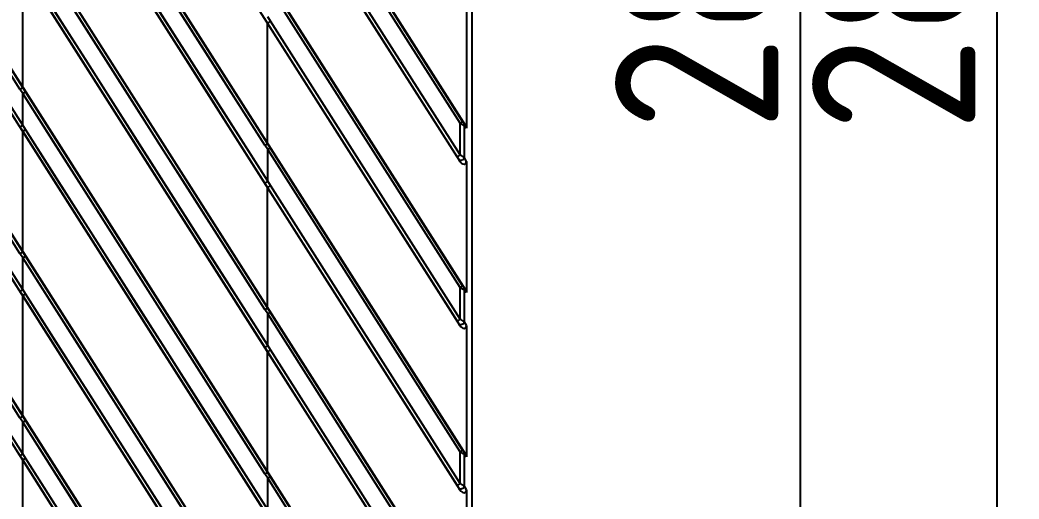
# Model space of a CAD drawing. Header units: millimetres. Extents: x 1409 to 26878, y 589 to 5187.
# Drawn here: x 3114.4 to 3206.1, y 1342.2 to 1386.1 of the extents above; entities that cross this region are included whole.
import ezdxf

# ---------------------------------------------------------------- set-up
doc = ezdxf.new("R2010")
doc.units = ezdxf.units.MM
doc.layers.add('细实线', color=7, linetype='Continuous', lineweight=18)
doc.styles.add('工程字', font='gbenor.shx', dxfattribs={"bigfont": 'gbcbig.shx'})
doc.dimstyles.new('ISO-200', dxfattribs={"dimtxt": 15, "dimasz": 5, "dimexe": 2, "dimexo": 1, "dimgap": 2, "dimtad": 1, "dimdsep": 46, "dimtxsty": '工程字', "dimcen": 2.5, "dimclrd": 3, "dimclre": 3, "dimclrt": 6, "dimadec": 0, "dimazin": 0, "dimtfac": 1, "dimtmove": 0, "dimatfit": 3, "dimfxl": 1, "dimarcsym": 0})

# ---------------------------------------------------------------- blocks, each defined once
blk = doc.blocks.new('*D137')
at = {"layer": 'Defpoints', "color": 0, "transparency": 16777216}
for p in [(3139.384, 1537.3), (3139.384, 1254.8), (3186.042, 1254.8)]:
    blk.add_point(p, dxfattribs=at)
at = {"layer": '细实线', "color": 3, "lineweight": -2, "transparency": 16777216}
for p, q in [((3140.384, 1537.3), (3188.042, 1537.3)), ((3186.042, 1532.3), (3186.042, 1259.8)), ((3140.384, 1254.8), (3188.042, 1254.8))]:
    blk.add_line(p, q, dxfattribs=at)
at = {"layer": '细实线', "color": 3, "transparency": 16777216}
for points in [[(3185.209, 1532.3), (3186.876, 1532.3), (3186.042, 1537.3)], [(3185.209, 1259.8), (3186.876, 1259.8), (3186.042, 1254.8)]]:
    blk.add_solid(points, dxfattribs=at)
at = {"layer": '细实线', "color": 6, "lineweight": 5, "transparency": 16777216, "insert": (3176.542, 1396.05), "char_height": 15, "attachment_point": 5, "rotation": 90, "style": '工程字'}
blk.add_mtext('282.5', dxfattribs=at)
blk = doc.blocks.new('*D138')
at = {"layer": 'Defpoints', "color": 0, "transparency": 16777216}
for p in [(3120.884, 1539.8), (3204.14, 1539.8), (3120.884, 1252.3)]:
    blk.add_point(p, dxfattribs=at)
at = {"layer": '细实线', "color": 3, "lineweight": -2, "transparency": 16777216}
for p, q in [((3121.884, 1539.8), (3206.14, 1539.8)), ((3204.14, 1257.3), (3204.14, 1534.8)), ((3121.884, 1252.3), (3206.14, 1252.3))]:
    blk.add_line(p, q, dxfattribs=at)
at = {"layer": '细实线', "color": 3, "transparency": 16777216}
for points in [[(3203.307, 1534.8), (3204.974, 1534.8), (3204.14, 1539.8)], [(3203.307, 1257.3), (3204.974, 1257.3), (3204.14, 1252.3)]]:
    blk.add_solid(points, dxfattribs=at)
at = {"layer": '细实线', "color": 6, "lineweight": 5, "transparency": 16777216, "insert": (3194.64, 1396.05), "char_height": 15, "attachment_point": 5, "rotation": 90, "style": '工程字'}
blk.add_mtext('287.5', dxfattribs=at)

msp = doc.modelspace()

# ---------------------------------------------------------------- linework, layer by layer
at = {"color": 7, "linetype": 'Continuous'}
for p, q in [((3155.8837, 1564.7998), (3155.8837, 1227.2998)), ((2975.703, 1563.7905), (3154.7795, 1282.6968)), ((2978.1005, 1564.1217), (3155.2993, 1285.9754)), ((2985.3071, 1563.7905), (3154.7795, 1297.7722)), ((2987.7046, 1564.1217), (3155.2993, 1301.0507)), ((2994.9112, 1563.7905), (3154.7795, 1312.8476)), ((2997.3087, 1564.1217), (3155.2993, 1316.1261)), ((3004.5153, 1563.7905), (3154.7795, 1327.923)), ((3006.9128, 1564.1217), (3155.2993, 1331.2015)), ((3014.1193, 1563.7905), (3154.7795, 1342.9983)), ((3016.5169, 1564.1217), (3155.2993, 1346.2769)), ((3023.7234, 1563.7905), (3154.7795, 1358.0737)), ((3026.121, 1564.1217), (3155.2993, 1361.3523)), ((3033.3275, 1563.7905), (3154.7795, 1373.1491)), ((3035.725, 1564.1217), (3155.2993, 1376.4277)), ((3114.3886, 1346.1345), (3001.4604, 1523.3963)), ((3114.6407, 1346.2951), (3001.7125, 1523.5568)), ((3114.3886, 1349.5992), (3003.6677, 1523.3963)), ((3114.6407, 1349.7598), (3003.9197, 1523.5568)), ((3114.3886, 1361.2099), (3011.0645, 1523.3963)), ((3114.6407, 1361.3705), (3011.3166, 1523.5568)), ((3114.3886, 1364.6746), (3013.2718, 1523.3963)), ((3114.6407, 1364.8351), (3013.5238, 1523.5568)), ((3114.3886, 1376.2853), (3020.6686, 1523.3963)), ((3114.6407, 1376.4459), (3020.9207, 1523.5568)), ((3114.3886, 1379.75), (3022.8759, 1523.3963)), ((3114.6407, 1379.9105), (3023.1279, 1523.5568)), ((3136.8869, 1374.6065), (3114.6407, 1409.5051)), ((3137.1245, 1374.7665), (3114.8928, 1409.6656)), ((3136.8709, 1371.1438), (3114.6407, 1406.0404)), ((3137.1376, 1371.305), (3114.8929, 1406.201)), ((3154.8066, 1376.6294), (3137.1376, 1404.3641)), ((3155.044, 1376.7894), (3137.375, 1404.5241)), ((3154.8066, 1373.721), (3137.3899, 1401.0596)), ((3154.5399, 1373.5598), (3137.1233, 1400.8984)), ((3136.8869, 1359.5311), (3114.6407, 1394.4297)), ((3137.1245, 1359.6911), (3114.8928, 1394.5903)), ((3136.8709, 1356.0684), (3114.6407, 1390.965)), ((3114.6407, 1379.9105), (3114.6407, 1390.965)), ((3137.1376, 1356.2296), (3114.8929, 1391.1256)), ((3154.8066, 1361.554), (3137.1376, 1389.2887)), ((3155.044, 1361.714), (3137.375, 1389.4487)), ((3155.3843, 1388.2091), (3155.3843, 1376.162)), ((3137.3899, 1385.9842), (3137.1376, 1386.3804)), ((3137.1233, 1385.8231), (3136.8709, 1386.2192)), ((3137.1126, 1385.8051), (3137.1233, 1385.8231)), ((3137.1126, 1374.8243), (3137.1126, 1385.8051)), ((3154.5399, 1358.4845), (3137.1233, 1385.8231)), ((3154.8066, 1358.6456), (3137.3899, 1385.9842)), ((3114.3886, 1379.75), (3114.6407, 1379.9105)), ((3114.6407, 1379.3543), (3114.3886, 1379.75)), ((3114.8928, 1379.5149), (3114.6407, 1379.9105)), ((3114.6407, 1379.3543), (3114.8928, 1379.5149)), ((3136.8869, 1344.4558), (3114.6407, 1379.3543)), ((3114.6407, 1376.4459), (3114.6407, 1379.3543)), ((3137.1245, 1344.6157), (3114.8928, 1379.5149)), ((3114.3886, 1376.2853), (3114.6407, 1376.4459)), ((3114.6407, 1375.8896), (3114.3886, 1376.2853)), ((3114.8929, 1376.0502), (3114.6407, 1376.4459)), ((3154.8066, 1373.721), (3154.8066, 1376.6294)), ((3155.2993, 1376.4277), (3155.2051, 1376.5509)), ((3155.3843, 1376.162), (3155.2093, 1376.3909)), ((3155.2093, 1373.4538), (3155.2093, 1376.3909)), ((3114.6407, 1375.8896), (3114.8929, 1376.0502)), ((3136.8709, 1340.993), (3114.6407, 1375.8896)), ((3114.6407, 1364.8351), (3114.6407, 1375.8896)), ((3137.1376, 1341.1542), (3114.8929, 1376.0502)), ((3137.1376, 1374.2133), (3136.8869, 1374.6065)), ((3137.1126, 1374.8243), (3137.1245, 1374.7665)), ((3137.375, 1374.3733), (3137.1245, 1374.7665)), ((3154.8066, 1346.4786), (3137.1376, 1374.2133)), ((3137.1376, 1371.305), (3137.1376, 1374.2133)), ((3155.044, 1346.6386), (3137.375, 1374.3733)), ((3154.7795, 1373.1491), (3154.701, 1373.2927)), ((3155.3843, 1373.1337), (3155.2093, 1373.4538)), ((3155.3843, 1373.1337), (3155.3843, 1361.0867)), ((3137.1233, 1370.7477), (3136.8709, 1371.1438)), ((3137.3899, 1370.9088), (3137.1376, 1371.305)), ((3154.8066, 1343.5702), (3137.3899, 1370.9088)), ((3137.1126, 1370.7297), (3137.1233, 1370.7477)), ((3137.1126, 1359.7489), (3137.1126, 1370.7297)), ((3154.5399, 1343.4091), (3137.1233, 1370.7477)), ((3114.3886, 1364.6746), (3114.6407, 1364.8351)), ((3114.6407, 1364.2789), (3114.3886, 1364.6746)), ((3114.8928, 1364.4395), (3114.6407, 1364.8351)), ((3114.6407, 1364.2789), (3114.8928, 1364.4395)), ((3137.1245, 1329.5403), (3114.8928, 1364.4395)), ((3136.8869, 1329.3804), (3114.6407, 1364.2789)), ((3114.6407, 1361.3705), (3114.6407, 1364.2789)), ((3114.3886, 1361.2099), (3114.6407, 1361.3705)), ((3114.6407, 1360.8142), (3114.3886, 1361.2099)), ((3114.8929, 1360.9748), (3114.6407, 1361.3705)), ((3114.6407, 1360.8142), (3114.8929, 1360.9748)), ((3136.8709, 1325.9176), (3114.6407, 1360.8142)), ((3114.6407, 1349.7598), (3114.6407, 1360.8142)), ((3137.1376, 1326.0788), (3114.8929, 1360.9748)), ((3154.8066, 1358.6456), (3154.8066, 1361.554)), ((3155.2993, 1361.3523), (3155.2051, 1361.4755)), ((3155.3843, 1361.0867), (3155.2093, 1361.3155)), ((3155.2093, 1358.3784), (3155.2093, 1361.3155)), ((3137.1376, 1359.1379), (3136.8869, 1359.5311)), ((3137.1126, 1359.7489), (3137.1245, 1359.6911)), ((3137.375, 1359.2979), (3137.1245, 1359.6911)), ((3154.8066, 1331.4032), (3137.1376, 1359.1379)), ((3137.1376, 1356.2296), (3137.1376, 1359.1379)), ((3155.044, 1331.5632), (3137.375, 1359.2979)), ((3154.7795, 1358.0737), (3154.701, 1358.2173)), ((3155.3843, 1358.0583), (3155.2093, 1358.3784)), ((3155.3843, 1358.0583), (3155.3843, 1346.0113)), ((3137.3899, 1355.8334), (3137.1376, 1356.2296)), ((3137.1233, 1355.6723), (3136.8709, 1356.0684)), ((3137.1126, 1355.6543), (3137.1233, 1355.6723)), ((3137.1126, 1344.6735), (3137.1126, 1355.6543)), ((3154.5399, 1328.3337), (3137.1233, 1355.6723)), ((3154.8066, 1328.4948), (3137.3899, 1355.8334)), ((3114.3886, 1349.5992), (3114.6407, 1349.7598)), ((3114.8928, 1349.3641), (3114.6407, 1349.7598)), ((3114.6407, 1349.2035), (3114.3886, 1349.5992)), ((3114.6407, 1349.2035), (3114.8928, 1349.3641)), ((3136.8869, 1314.305), (3114.6407, 1349.2035)), ((3114.6407, 1346.2951), (3114.6407, 1349.2035)), ((3137.1245, 1314.465), (3114.8928, 1349.3641)), ((3114.3886, 1346.1345), (3114.6407, 1346.2951)), ((3114.6407, 1345.7388), (3114.3886, 1346.1345)), ((3114.8929, 1345.8994), (3114.6407, 1346.2951)), ((3154.8066, 1343.5702), (3154.8066, 1346.4786)), ((3155.2993, 1346.2769), (3155.2051, 1346.4001)), ((3155.3843, 1346.0113), (3155.2093, 1346.2401)), ((3155.2093, 1343.3031), (3155.2093, 1346.2401)), ((3114.6407, 1345.7388), (3114.8929, 1345.8994)), ((3136.8709, 1310.8423), (3114.6407, 1345.7388)), ((3114.6407, 1334.6844), (3114.6407, 1345.7388)), ((3137.1376, 1311.0034), (3114.8929, 1345.8994)), ((3137.1376, 1344.0625), (3136.8869, 1344.4558)), ((3137.1126, 1344.6735), (3137.1245, 1344.6157)), ((3137.375, 1344.2225), (3137.1245, 1344.6157)), ((3155.044, 1316.4878), (3137.375, 1344.2225)), ((3154.8066, 1316.3278), (3137.1376, 1344.0625)), ((3137.1376, 1341.1542), (3137.1376, 1344.0625)), ((3155.3843, 1342.9829), (3155.2093, 1343.3031)), ((3154.7795, 1342.9983), (3154.701, 1343.1419)), ((3155.3843, 1342.9829), (3155.3843, 1330.9359))]:
    msp.add_line(p, q, dxfattribs=at)
for points in [[(3136.8869, 1374.6065), (3134.3945, 1378.5165), (3132.003, 1382.2682), (3129.6187, 1386.0084), (3127.2412, 1389.7382), (3124.8694, 1393.459), (3122.5122, 1397.1567), (3120.0882, 1400.9593), (3117.4946, 1405.028), (3114.6407, 1409.5051)], [(3137.1245, 1374.7665), (3134.6337, 1378.6765), (3132.2437, 1382.4283), (3129.8611, 1386.1686), (3127.485, 1389.8985), (3125.1148, 1393.6193), (3122.7592, 1397.3171), (3120.3368, 1401.1197), (3117.7448, 1405.1885), (3114.8928, 1409.6656)], [(3129.9954, 1382.5092), (3125.2549, 1389.9458), (3122.8788, 1393.6733), (3120.4219, 1397.5274), (3117.7884, 1401.6588), (3114.8929, 1406.201)], [(3136.8869, 1359.5311), (3134.3945, 1363.4411), (3132.003, 1367.1928), (3129.6187, 1370.9331), (3127.2412, 1374.6629), (3124.8694, 1378.3836), (3122.5122, 1382.0813), (3120.0882, 1385.8839), (3117.4946, 1389.9526), (3114.6407, 1394.4297)], [(3137.1245, 1359.6911), (3134.6337, 1363.6012), (3132.2437, 1367.3529), (3129.8611, 1371.0932), (3127.485, 1374.8231), (3125.1148, 1378.5439), (3122.7592, 1382.2417), (3120.3368, 1386.0443), (3117.7448, 1390.1131), (3114.8928, 1394.5903)], [(3136.8709, 1356.0684), (3134.4369, 1359.8892), (3132.0896, 1363.574), (3129.7333, 1367.2728), (3127.3691, 1370.9842), (3124.9959, 1374.7095), (3122.6214, 1378.4371), (3120.1661, 1382.2913), (3117.5343, 1386.4227), (3114.6407, 1390.965)], [(3125.2549, 1374.8704), (3120.4219, 1382.4521), (3117.7884, 1386.5834), (3114.8929, 1391.1256)], [(3136.8709, 1371.1438), (3134.4369, 1374.9646), (3132.0896, 1378.6494), (3129.7333, 1382.3482), (3127.3691, 1386.0596), (3124.9959, 1389.7849)], [(3137.1376, 1371.305), (3134.702, 1375.1257), (3132.3532, 1378.8104), (3129.9954, 1382.5092)], [(3136.8869, 1344.4558), (3134.3945, 1348.3657), (3132.003, 1352.1174), (3129.6187, 1355.8577), (3127.2412, 1359.5875), (3124.8694, 1363.3082), (3122.5122, 1367.0059), (3120.0882, 1370.8085), (3117.4946, 1374.8772), (3114.6407, 1379.3543)], [(3137.1245, 1344.6157), (3134.6337, 1348.5258), (3132.2437, 1352.2775), (3129.8611, 1356.0178), (3127.485, 1359.7477), (3125.1148, 1363.4685), (3122.7592, 1367.1663), (3120.3368, 1370.9689), (3117.7448, 1375.0377), (3114.8928, 1379.5149)], [(3136.8709, 1340.993), (3134.4369, 1344.8138), (3132.0896, 1348.4986), (3129.7333, 1352.1975), (3127.3691, 1355.9088), (3124.9959, 1359.6341), (3122.6214, 1363.3617), (3120.1661, 1367.2159), (3117.5343, 1371.3473), (3114.6407, 1375.8896)], [(3137.1376, 1341.1542), (3134.702, 1344.9749), (3132.3532, 1348.6596), (3129.9954, 1352.3584), (3127.6296, 1356.0697), (3125.2549, 1359.795), (3122.8788, 1363.5225), (3120.4219, 1367.3767), (3117.7884, 1371.508), (3114.8929, 1376.0502)], [(3137.1376, 1356.2296), (3134.702, 1360.0503), (3132.3532, 1363.735), (3129.9954, 1367.4338), (3127.6296, 1371.1451), (3125.2549, 1374.8704)], [(3137.1245, 1329.5403), (3134.6337, 1333.4504), (3132.2437, 1337.2022), (3129.8611, 1340.9425), (3127.485, 1344.6723), (3125.1148, 1348.3931), (3122.7592, 1352.0909), (3120.3368, 1355.8936), (3117.7448, 1359.9624), (3114.8928, 1364.4395)], [(3136.8869, 1329.3804), (3134.3945, 1333.2903), (3132.003, 1337.042), (3129.6187, 1340.7823), (3127.2412, 1344.5121), (3124.8694, 1348.2328), (3122.5122, 1351.9305), (3120.0882, 1355.7331), (3117.4946, 1359.8019), (3114.6407, 1364.2789)], [(3136.8709, 1325.9176), (3134.4369, 1329.7385), (3132.0896, 1333.4232), (3129.7333, 1337.1221), (3127.3691, 1340.8334), (3124.9959, 1344.5588), (3122.6214, 1348.2863), (3120.1661, 1352.1406), (3117.5343, 1356.272), (3114.6407, 1360.8142)], [(3127.6296, 1340.9943), (3122.8788, 1348.4471), (3120.4219, 1352.3013), (3117.7884, 1356.4326), (3114.8929, 1360.9748)], [(3136.8869, 1314.305), (3134.3945, 1318.2149), (3132.003, 1321.9667), (3129.6187, 1325.7069), (3127.2412, 1329.4367), (3124.8694, 1333.1574), (3122.5122, 1336.8552), (3120.0882, 1340.6577), (3117.4946, 1344.7265), (3114.6407, 1349.2035)], [(3137.1245, 1314.465), (3134.6337, 1318.375), (3132.2437, 1322.1268), (3129.8611, 1325.8671), (3127.485, 1329.5969), (3125.1148, 1333.3177), (3122.7592, 1337.0155), (3120.3368, 1340.8182), (3117.7448, 1344.887), (3114.8928, 1349.3641)], [(3136.8709, 1310.8423), (3134.4369, 1314.6631), (3132.0896, 1318.3478), (3129.7333, 1322.0467), (3127.3691, 1325.758), (3124.9959, 1329.4834), (3122.6214, 1333.2109), (3120.1661, 1337.0652), (3117.5343, 1341.1966), (3114.6407, 1345.7388)], [(3137.1376, 1311.0034), (3134.702, 1314.8242), (3132.3532, 1318.5088), (3129.9954, 1322.2076), (3127.6296, 1325.9189), (3125.2549, 1329.6442), (3122.8788, 1333.3717), (3120.4219, 1337.2259), (3117.7884, 1341.3572), (3114.8929, 1345.8994)]]:
    msp.add_lwpolyline(points, dxfattribs=at)
for centre, major_axis, ratio, start_param, end_param in [((3155.0227, 1376.2993), (-0.2779, 0.3373), 0.6858563, -2.4473554, -1.7475422), ((3155.0227, 1373.3258), (-0.2532, 0.4296), 0.6011042, -4.6548104, -2.3463726), ((3155.0227, 1361.224), (-0.2779, 0.3373), 0.6858563, -2.4473554, -1.7475422), ((3155.0227, 1358.2504), (-0.2532, 0.4296), 0.6011042, -4.6548104, -2.3463726), ((3155.0227, 1346.1486), (-0.2779, 0.3373), 0.6858563, -2.4473554, -1.7475422), ((3155.0227, 1343.175), (-0.2532, 0.4296), 0.6011042, -4.6548104, -2.3463726)]:
    msp.add_ellipse(centre, major_axis=major_axis, ratio=ratio, start_param=start_param, end_param=end_param, dxfattribs=at)
for points, knots in [([(3137.1233, 1385.8231), (3137.1238, 1385.8232), (3137.125, 1385.8237), (3137.1283, 1385.825), (3137.1336, 1385.8277), (3137.1417, 1385.832), (3137.1519, 1385.8377), (3137.1641, 1385.8447), (3137.1842, 1385.8565), (3137.2133, 1385.8739), (3137.2524, 1385.8978), (3137.2959, 1385.9248), (3137.3423, 1385.9539), (3137.3739, 1385.974), (3137.3899, 1385.9842)], [0, 0, 0, 0, 0.0052307, 0.0125894, 0.0336687, 0.0631167, 0.1006733, 0.146013, 0.1987348, 0.3243354, 0.4729445, 0.6391604, 0.8170198, 1, 1, 1, 1]), ([(3154.8066, 1376.6294), (3154.8216, 1376.639), (3154.851, 1376.6579), (3154.8936, 1376.6855), (3154.9329, 1376.7114), (3154.9677, 1376.7345), (3154.9932, 1376.7519), (3155.0105, 1376.7639), (3155.021, 1376.7713), (3155.0295, 1376.7775), (3155.0362, 1376.7825), (3155.0408, 1376.7863), (3155.0432, 1376.7884), (3155.044, 1376.7894)], [0, 0, 0, 0, 0.1867818, 0.3661314, 0.5321748, 0.6795955, 0.8036091, 0.8555601, 0.9002243, 0.93725, 0.9663525, 0.987305, 1, 1, 1, 1]), ([(3155.2093, 1376.3909), (3155.1969, 1376.3975), (3155.17, 1376.4119), (3155.1274, 1376.4357), (3155.0803, 1376.4629), (3155.0295, 1376.4928), (3154.976, 1376.5248), (3154.9012, 1376.5704), (3154.8446, 1376.6054), (3154.8066, 1376.6294)], [0, 0, 0, 0, 0.090397, 0.1954277, 0.3124563, 0.4390204, 0.5729053, 0.7121492, 1, 1, 1, 1]), ([(3155.2051, 1376.5509), (3155.1991, 1376.5588), (3155.1866, 1376.5757), (3155.1606, 1376.6124), (3155.1267, 1376.6622), (3155.0854, 1376.7248), (3155.0578, 1376.7677), (3155.044, 1376.7894)], [0, 0, 0, 0, 0.1034085, 0.2187475, 0.4688589, 0.7318396, 1, 1, 1, 1]), ([(3155.2093, 1376.3909), (3155.2142, 1376.4049), (3155.2217, 1376.433), (3155.2251, 1376.4753), (3155.22, 1376.5151), (3155.2109, 1376.5396), (3155.2051, 1376.5509)], [0, 0, 0, 0, 0.2718546, 0.5277362, 0.7691731, 1, 1, 1, 1]), ([(3136.8869, 1374.6065), (3136.902, 1374.6161), (3136.9314, 1374.635), (3136.974, 1374.6627), (3137.0134, 1374.6885), (3137.0482, 1374.7117), (3137.0737, 1374.7291), (3137.091, 1374.7411), (3137.1015, 1374.7485), (3137.11, 1374.7547), (3137.1167, 1374.7597), (3137.1213, 1374.7635), (3137.1238, 1374.7656), (3137.1245, 1374.7665)], [0, 0, 0, 0, 0.186765, 0.3661099, 0.532157, 0.6795859, 0.8036088, 0.8555638, 0.9002311, 0.9372586, 0.966361, 0.9873111, 1, 1, 1, 1]), ([(3137.1376, 1374.2133), (3137.1526, 1374.2229), (3137.182, 1374.2418), (3137.2247, 1374.2695), (3137.264, 1374.2953), (3137.2987, 1374.3185), (3137.3243, 1374.3358), (3137.3416, 1374.3479), (3137.352, 1374.3552), (3137.3605, 1374.3615), (3137.3672, 1374.3665), (3137.3718, 1374.3702), (3137.3743, 1374.3724), (3137.375, 1374.3733)], [0, 0, 0, 0, 0.1867818, 0.3661314, 0.5321748, 0.6795955, 0.8036091, 0.8555601, 0.9002243, 0.93725, 0.9663525, 0.987305, 1, 1, 1, 1]), ([(3154.5399, 1373.5598), (3154.5404, 1373.56), (3154.5417, 1373.5604), (3154.5449, 1373.5618), (3154.5502, 1373.5645), (3154.5583, 1373.5688), (3154.5685, 1373.5745), (3154.5807, 1373.5815), (3154.6008, 1373.5933), (3154.6299, 1373.6107), (3154.669, 1373.6346), (3154.7125, 1373.6616), (3154.7589, 1373.6907), (3154.7905, 1373.7108), (3154.8066, 1373.721)], [0, 0, 0, 0, 0.0052307, 0.0125895, 0.0336687, 0.0631167, 0.1006734, 0.146013, 0.1987348, 0.3243354, 0.4729446, 0.6391604, 0.8170198, 1, 1, 1, 1]), ([(3154.701, 1373.2927), (3154.6897, 1373.3134), (3154.6651, 1373.3563), (3154.6259, 1373.422), (3154.5837, 1373.4905), (3154.5547, 1373.5366), (3154.5399, 1373.5598)], [0, 0, 0, 0, 0.2267554, 0.4757441, 0.7354156, 1, 1, 1, 1]), ([(3155.2093, 1373.4538), (3155.1972, 1373.4628), (3155.1708, 1373.4816), (3155.1287, 1373.5108), (3155.082, 1373.5426), (3155.0316, 1373.5762), (3154.9781, 1373.6114), (3154.903, 1373.6601), (3154.8454, 1373.6966), (3154.8066, 1373.721)], [0, 0, 0, 0, 0.0938275, 0.2006284, 0.3181358, 0.4442557, 0.5771259, 0.7150503, 1, 1, 1, 1]), ([(3154.701, 1373.2927), (3154.7068, 1373.2855), (3154.7204, 1373.2722), (3154.7452, 1373.2565), (3154.7742, 1373.245), (3154.8192, 1373.2353), (3154.8824, 1373.2353), (3154.961, 1373.2527), (3155.0389, 1373.2858), (3155.11, 1373.3322), (3155.1687, 1373.3881), (3155.1984, 1373.4316), (3155.2093, 1373.4538)], [0, 0, 0, 0, 0.0457126, 0.0938266, 0.1451969, 0.2003552, 0.3219645, 0.4565393, 0.5985349, 0.7409488, 0.8766919, 1, 1, 1, 1]), ([(3136.8709, 1371.1438), (3136.8715, 1371.1439), (3136.8727, 1371.1444), (3136.8759, 1371.1458), (3136.8813, 1371.1485), (3136.8894, 1371.1528), (3136.8995, 1371.1585), (3136.9118, 1371.1655), (3136.9318, 1371.1772), (3136.961, 1371.1947), (3137, 1371.2185), (3137.0435, 1371.2455), (3137.0899, 1371.2746), (3137.1216, 1371.2947), (3137.1376, 1371.305)], [0, 0, 0, 0, 0.0052307, 0.0125894, 0.0336687, 0.0631167, 0.1006733, 0.146013, 0.1987348, 0.3243354, 0.4729446, 0.6391604, 0.8170198, 1, 1, 1, 1]), ([(3137.1233, 1370.7477), (3137.1238, 1370.7478), (3137.125, 1370.7483), (3137.1283, 1370.7497), (3137.1336, 1370.7523), (3137.1417, 1370.7566), (3137.1519, 1370.7623), (3137.1641, 1370.7693), (3137.1842, 1370.7811), (3137.2133, 1370.7985), (3137.2524, 1370.8224), (3137.2959, 1370.8494), (3137.3423, 1370.8785), (3137.3739, 1370.8986), (3137.3899, 1370.9088)], [0, 0, 0, 0, 0.0052307, 0.0125894, 0.0336687, 0.0631167, 0.1006733, 0.146013, 0.1987348, 0.3243354, 0.4729445, 0.6391604, 0.8170198, 1, 1, 1, 1]), ([(3154.8066, 1361.554), (3154.8216, 1361.5636), (3154.851, 1361.5825), (3154.8936, 1361.6101), (3154.9329, 1361.636), (3154.9677, 1361.6591), (3154.9932, 1361.6765), (3155.0105, 1361.6885), (3155.021, 1361.6959), (3155.0295, 1361.7021), (3155.0362, 1361.7071), (3155.0408, 1361.7109), (3155.0432, 1361.713), (3155.044, 1361.714)], [0, 0, 0, 0, 0.1867818, 0.3661314, 0.5321748, 0.6795955, 0.8036091, 0.8555601, 0.9002243, 0.93725, 0.9663525, 0.987305, 1, 1, 1, 1]), ([(3155.2051, 1361.4755), (3155.1991, 1361.4834), (3155.1866, 1361.5003), (3155.1606, 1361.537), (3155.1267, 1361.5868), (3155.0854, 1361.6494), (3155.0578, 1361.6923), (3155.044, 1361.714)], [0, 0, 0, 0, 0.1034085, 0.2187475, 0.4688589, 0.7318396, 1, 1, 1, 1]), ([(3155.2093, 1361.3155), (3155.1969, 1361.3221), (3155.17, 1361.3365), (3155.1274, 1361.3604), (3155.0803, 1361.3875), (3155.0295, 1361.4174), (3154.976, 1361.4495), (3154.9012, 1361.495), (3154.8446, 1361.53), (3154.8066, 1361.554)], [0, 0, 0, 0, 0.090397, 0.1954277, 0.3124563, 0.4390204, 0.5729053, 0.7121492, 1, 1, 1, 1]), ([(3155.2093, 1361.3155), (3155.2142, 1361.3295), (3155.2217, 1361.3576), (3155.2251, 1361.3999), (3155.22, 1361.4397), (3155.2109, 1361.4643), (3155.2051, 1361.4755)], [0, 0, 0, 0, 0.2718546, 0.5277362, 0.7691731, 1, 1, 1, 1]), ([(3136.8869, 1359.5311), (3136.902, 1359.5407), (3136.9314, 1359.5596), (3136.974, 1359.5873), (3137.0134, 1359.6132), (3137.0482, 1359.6363), (3137.0737, 1359.6537), (3137.091, 1359.6657), (3137.1015, 1359.6731), (3137.11, 1359.6793), (3137.1167, 1359.6843), (3137.1213, 1359.6881), (3137.1238, 1359.6902), (3137.1245, 1359.6911)], [0, 0, 0, 0, 0.186765, 0.3661099, 0.532157, 0.6795859, 0.8036088, 0.8555638, 0.9002311, 0.9372586, 0.966361, 0.9873111, 1, 1, 1, 1]), ([(3137.1376, 1359.1379), (3137.1526, 1359.1475), (3137.182, 1359.1664), (3137.2247, 1359.1941), (3137.264, 1359.2199), (3137.2987, 1359.2431), (3137.3243, 1359.2604), (3137.3416, 1359.2725), (3137.352, 1359.2798), (3137.3605, 1359.2861), (3137.3672, 1359.2911), (3137.3718, 1359.2948), (3137.3743, 1359.297), (3137.375, 1359.2979)], [0, 0, 0, 0, 0.1867818, 0.3661314, 0.5321748, 0.6795955, 0.8036091, 0.8555601, 0.9002243, 0.93725, 0.9663525, 0.987305, 1, 1, 1, 1]), ([(3154.5399, 1358.4845), (3154.5404, 1358.4846), (3154.5417, 1358.4851), (3154.5449, 1358.4864), (3154.5502, 1358.4891), (3154.5583, 1358.4934), (3154.5685, 1358.4991), (3154.5807, 1358.5061), (3154.6008, 1358.5179), (3154.6299, 1358.5353), (3154.669, 1358.5592), (3154.7125, 1358.5862), (3154.7589, 1358.6153), (3154.7905, 1358.6354), (3154.8066, 1358.6456)], [0, 0, 0, 0, 0.0052307, 0.0125895, 0.0336687, 0.0631167, 0.1006734, 0.146013, 0.1987348, 0.3243354, 0.4729446, 0.6391604, 0.8170198, 1, 1, 1, 1]), ([(3154.701, 1358.2173), (3154.6897, 1358.238), (3154.6651, 1358.2809), (3154.6259, 1358.3466), (3154.5837, 1358.4151), (3154.5547, 1358.4612), (3154.5399, 1358.4845)], [0, 0, 0, 0, 0.2267554, 0.4757441, 0.7354156, 1, 1, 1, 1]), ([(3154.701, 1358.2173), (3154.7068, 1358.2101), (3154.7204, 1358.1968), (3154.7452, 1358.1811), (3154.7742, 1358.1696), (3154.8192, 1358.1599), (3154.8824, 1358.1599), (3154.961, 1358.1773), (3155.0389, 1358.2104), (3155.11, 1358.2568), (3155.1687, 1358.3127), (3155.1984, 1358.3562), (3155.2093, 1358.3784)], [0, 0, 0, 0, 0.0457126, 0.0938266, 0.1451969, 0.2003552, 0.3219645, 0.4565393, 0.5985349, 0.7409488, 0.8766919, 1, 1, 1, 1]), ([(3155.2093, 1358.3784), (3155.1972, 1358.3874), (3155.1708, 1358.4062), (3155.1287, 1358.4354), (3155.082, 1358.4672), (3155.0316, 1358.5009), (3154.9781, 1358.536), (3154.903, 1358.5847), (3154.8454, 1358.6212), (3154.8066, 1358.6456)], [0, 0, 0, 0, 0.0938275, 0.2006284, 0.3181358, 0.4442557, 0.5771259, 0.7150503, 1, 1, 1, 1]), ([(3136.8709, 1356.0684), (3136.8715, 1356.0686), (3136.8727, 1356.069), (3136.8759, 1356.0704), (3136.8813, 1356.0731), (3136.8894, 1356.0774), (3136.8995, 1356.0831), (3136.9118, 1356.0901), (3136.9318, 1356.1018), (3136.961, 1356.1193), (3137, 1356.1431), (3137.0435, 1356.1701), (3137.0899, 1356.1992), (3137.1216, 1356.2193), (3137.1376, 1356.2296)], [0, 0, 0, 0, 0.0052307, 0.0125894, 0.0336687, 0.0631167, 0.1006733, 0.146013, 0.1987348, 0.3243354, 0.4729446, 0.6391604, 0.8170198, 1, 1, 1, 1]), ([(3137.1233, 1355.6723), (3137.1238, 1355.6724), (3137.125, 1355.6729), (3137.1283, 1355.6743), (3137.1336, 1355.677), (3137.1417, 1355.6813), (3137.1519, 1355.687), (3137.1641, 1355.694), (3137.1842, 1355.7057), (3137.2133, 1355.7232), (3137.2524, 1355.747), (3137.2959, 1355.774), (3137.3423, 1355.8031), (3137.3739, 1355.8232), (3137.3899, 1355.8334)], [0, 0, 0, 0, 0.0052307, 0.0125894, 0.0336687, 0.0631167, 0.1006733, 0.146013, 0.1987348, 0.3243354, 0.4729445, 0.6391604, 0.8170198, 1, 1, 1, 1]), ([(3154.8066, 1346.4786), (3154.8216, 1346.4882), (3154.851, 1346.5071), (3154.8936, 1346.5347), (3154.9329, 1346.5606), (3154.9677, 1346.5838), (3154.9932, 1346.6011), (3155.0105, 1346.6131), (3155.021, 1346.6205), (3155.0295, 1346.6267), (3155.0362, 1346.6317), (3155.0408, 1346.6355), (3155.0432, 1346.6377), (3155.044, 1346.6386)], [0, 0, 0, 0, 0.1867818, 0.3661314, 0.5321748, 0.6795955, 0.8036091, 0.8555601, 0.9002243, 0.93725, 0.9663525, 0.987305, 1, 1, 1, 1]), ([(3155.2093, 1346.2401), (3155.1969, 1346.2467), (3155.17, 1346.2611), (3155.1274, 1346.285), (3155.0803, 1346.3121), (3155.0295, 1346.342), (3154.976, 1346.3741), (3154.9012, 1346.4196), (3154.8446, 1346.4547), (3154.8066, 1346.4786)], [0, 0, 0, 0, 0.090397, 0.1954277, 0.3124563, 0.4390204, 0.5729053, 0.7121492, 1, 1, 1, 1]), ([(3155.2051, 1346.4001), (3155.1991, 1346.408), (3155.1866, 1346.4249), (3155.1606, 1346.4616), (3155.1267, 1346.5115), (3155.0854, 1346.574), (3155.0578, 1346.6169), (3155.044, 1346.6386)], [0, 0, 0, 0, 0.1034085, 0.2187475, 0.4688589, 0.7318396, 1, 1, 1, 1]), ([(3155.2093, 1346.2401), (3155.2142, 1346.2542), (3155.2217, 1346.2822), (3155.2251, 1346.3245), (3155.22, 1346.3643), (3155.2109, 1346.3889), (3155.2051, 1346.4001)], [0, 0, 0, 0, 0.2718546, 0.5277362, 0.7691731, 1, 1, 1, 1]), ([(3136.8869, 1344.4558), (3136.902, 1344.4654), (3136.9314, 1344.4842), (3136.974, 1344.5119), (3137.0134, 1344.5378), (3137.0482, 1344.5609), (3137.0737, 1344.5783), (3137.091, 1344.5903), (3137.1015, 1344.5977), (3137.11, 1344.6039), (3137.1167, 1344.6089), (3137.1213, 1344.6127), (3137.1238, 1344.6148), (3137.1245, 1344.6157)], [0, 0, 0, 0, 0.186765, 0.3661099, 0.532157, 0.6795859, 0.8036088, 0.8555638, 0.9002311, 0.9372586, 0.966361, 0.9873111, 1, 1, 1, 1]), ([(3137.1376, 1344.0625), (3137.1526, 1344.0721), (3137.182, 1344.091), (3137.2247, 1344.1187), (3137.264, 1344.1445), (3137.2987, 1344.1677), (3137.3243, 1344.1851), (3137.3416, 1344.1971), (3137.352, 1344.2045), (3137.3605, 1344.2107), (3137.3672, 1344.2157), (3137.3718, 1344.2195), (3137.3743, 1344.2216), (3137.375, 1344.2225)], [0, 0, 0, 0, 0.1867818, 0.3661314, 0.5321748, 0.6795955, 0.8036091, 0.8555601, 0.9002243, 0.93725, 0.9663525, 0.987305, 1, 1, 1, 1]), ([(3154.5399, 1343.4091), (3154.5404, 1343.4092), (3154.5417, 1343.4097), (3154.5449, 1343.4111), (3154.5502, 1343.4137), (3154.5583, 1343.418), (3154.5685, 1343.4237), (3154.5807, 1343.4308), (3154.6008, 1343.4425), (3154.6299, 1343.4599), (3154.669, 1343.4838), (3154.7125, 1343.5108), (3154.7589, 1343.5399), (3154.7905, 1343.56), (3154.8066, 1343.5702)], [0, 0, 0, 0, 0.0052307, 0.0125895, 0.0336687, 0.0631167, 0.1006734, 0.146013, 0.1987348, 0.3243354, 0.4729446, 0.6391604, 0.8170198, 1, 1, 1, 1]), ([(3154.701, 1343.1419), (3154.6897, 1343.1626), (3154.6651, 1343.2055), (3154.6259, 1343.2712), (3154.5837, 1343.3397), (3154.5547, 1343.3859), (3154.5399, 1343.4091)], [0, 0, 0, 0, 0.2267554, 0.4757441, 0.7354156, 1, 1, 1, 1]), ([(3154.701, 1343.1419), (3154.7068, 1343.1347), (3154.7204, 1343.1214), (3154.7452, 1343.1057), (3154.7742, 1343.0943), (3154.8192, 1343.0845), (3154.8824, 1343.0846), (3154.961, 1343.1019), (3155.0389, 1343.135), (3155.11, 1343.1814), (3155.1687, 1343.2373), (3155.1984, 1343.2808), (3155.2093, 1343.3031)], [0, 0, 0, 0, 0.0457126, 0.0938266, 0.1451969, 0.2003552, 0.3219645, 0.4565393, 0.5985349, 0.7409488, 0.8766919, 1, 1, 1, 1]), ([(3155.2093, 1343.3031), (3155.1972, 1343.312), (3155.1708, 1343.3308), (3155.1287, 1343.36), (3155.082, 1343.3918), (3155.0316, 1343.4255), (3154.9781, 1343.4606), (3154.903, 1343.5093), (3154.8454, 1343.5458), (3154.8066, 1343.5702)], [0, 0, 0, 0, 0.0938275, 0.2006284, 0.3181358, 0.4442557, 0.5771259, 0.7150503, 1, 1, 1, 1])]:
    msp.add_open_spline(points, degree=3, knots=knots, dxfattribs=at)

# ---------------------------------------------------------------- dimensions: what is measured, and where the dimension line sits
at = {"layer": '细实线', "color": 3, "lineweight": 5}
for base, p1, p2, picture, middle in [((3204.1404, 1539.7998), (3120.8837, 1252.2998), (3120.8837, 1539.7998), '*D138', (3194.6404, 1396.0498)), ((3186.0424, 1254.7998), (3139.3837, 1537.2998), (3139.3837, 1254.7998), '*D137', (3176.5424, 1396.0498))]:
    dim = msp.add_linear_dim(base=base, p1=p1, p2=p2, angle=90, dimstyle='ISO-200', dxfattribs=at)
    dim.commit()
    dim.dimension.update_dxf_attribs({"geometry": picture, "text_midpoint": middle})

doc.saveas('drawing.dxf')
